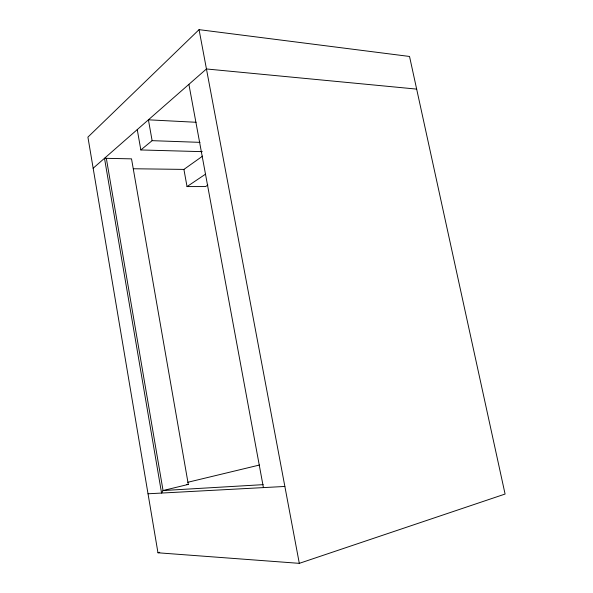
<?xml version="1.0" encoding="UTF-8"?>
<svg xmlns="http://www.w3.org/2000/svg" width="593" height="593" viewBox="0 0 593 593"><rect width="100%" height="100%" fill="white"/><g stroke="black" fill="none" stroke-linecap="round" stroke-linejoin="round"><path stroke-width="0.89" d="M199.063 29.65L87.912 137.116L157.968 552.787L299.309 563.35L505.088 494.051L409.533 56.461L199.063 29.65L299.309 563.35M93.153 168.234L206.446 68.966L416.664 89.106M137.257 129.593L140.838 149.955L152.119 140.667L200.019 142.357M133.44 168.753L183.912 169.405L202.584 156.122M183.912 169.405L187.032 186.587L205.408 174.231M207.869 185.06L205.541 186.565L187.032 186.587M157.968 552.787L159.747 552.268M188.3 484.414L163.053 490.537L161.563 493.057L104.501 158.294L131.527 158.85L188.3 484.414L186.558 484.533M187.759 482.287L259.519 465.016M263.173 484.651L163.053 490.537L106.34 158.331M148.028 493.784L284.87 486.453M140.838 149.955L202.287 151.66M196.083 122.277L148.413 119.816L152.119 140.667M188.893 84.347L263.418 487.602"/></g></svg>
